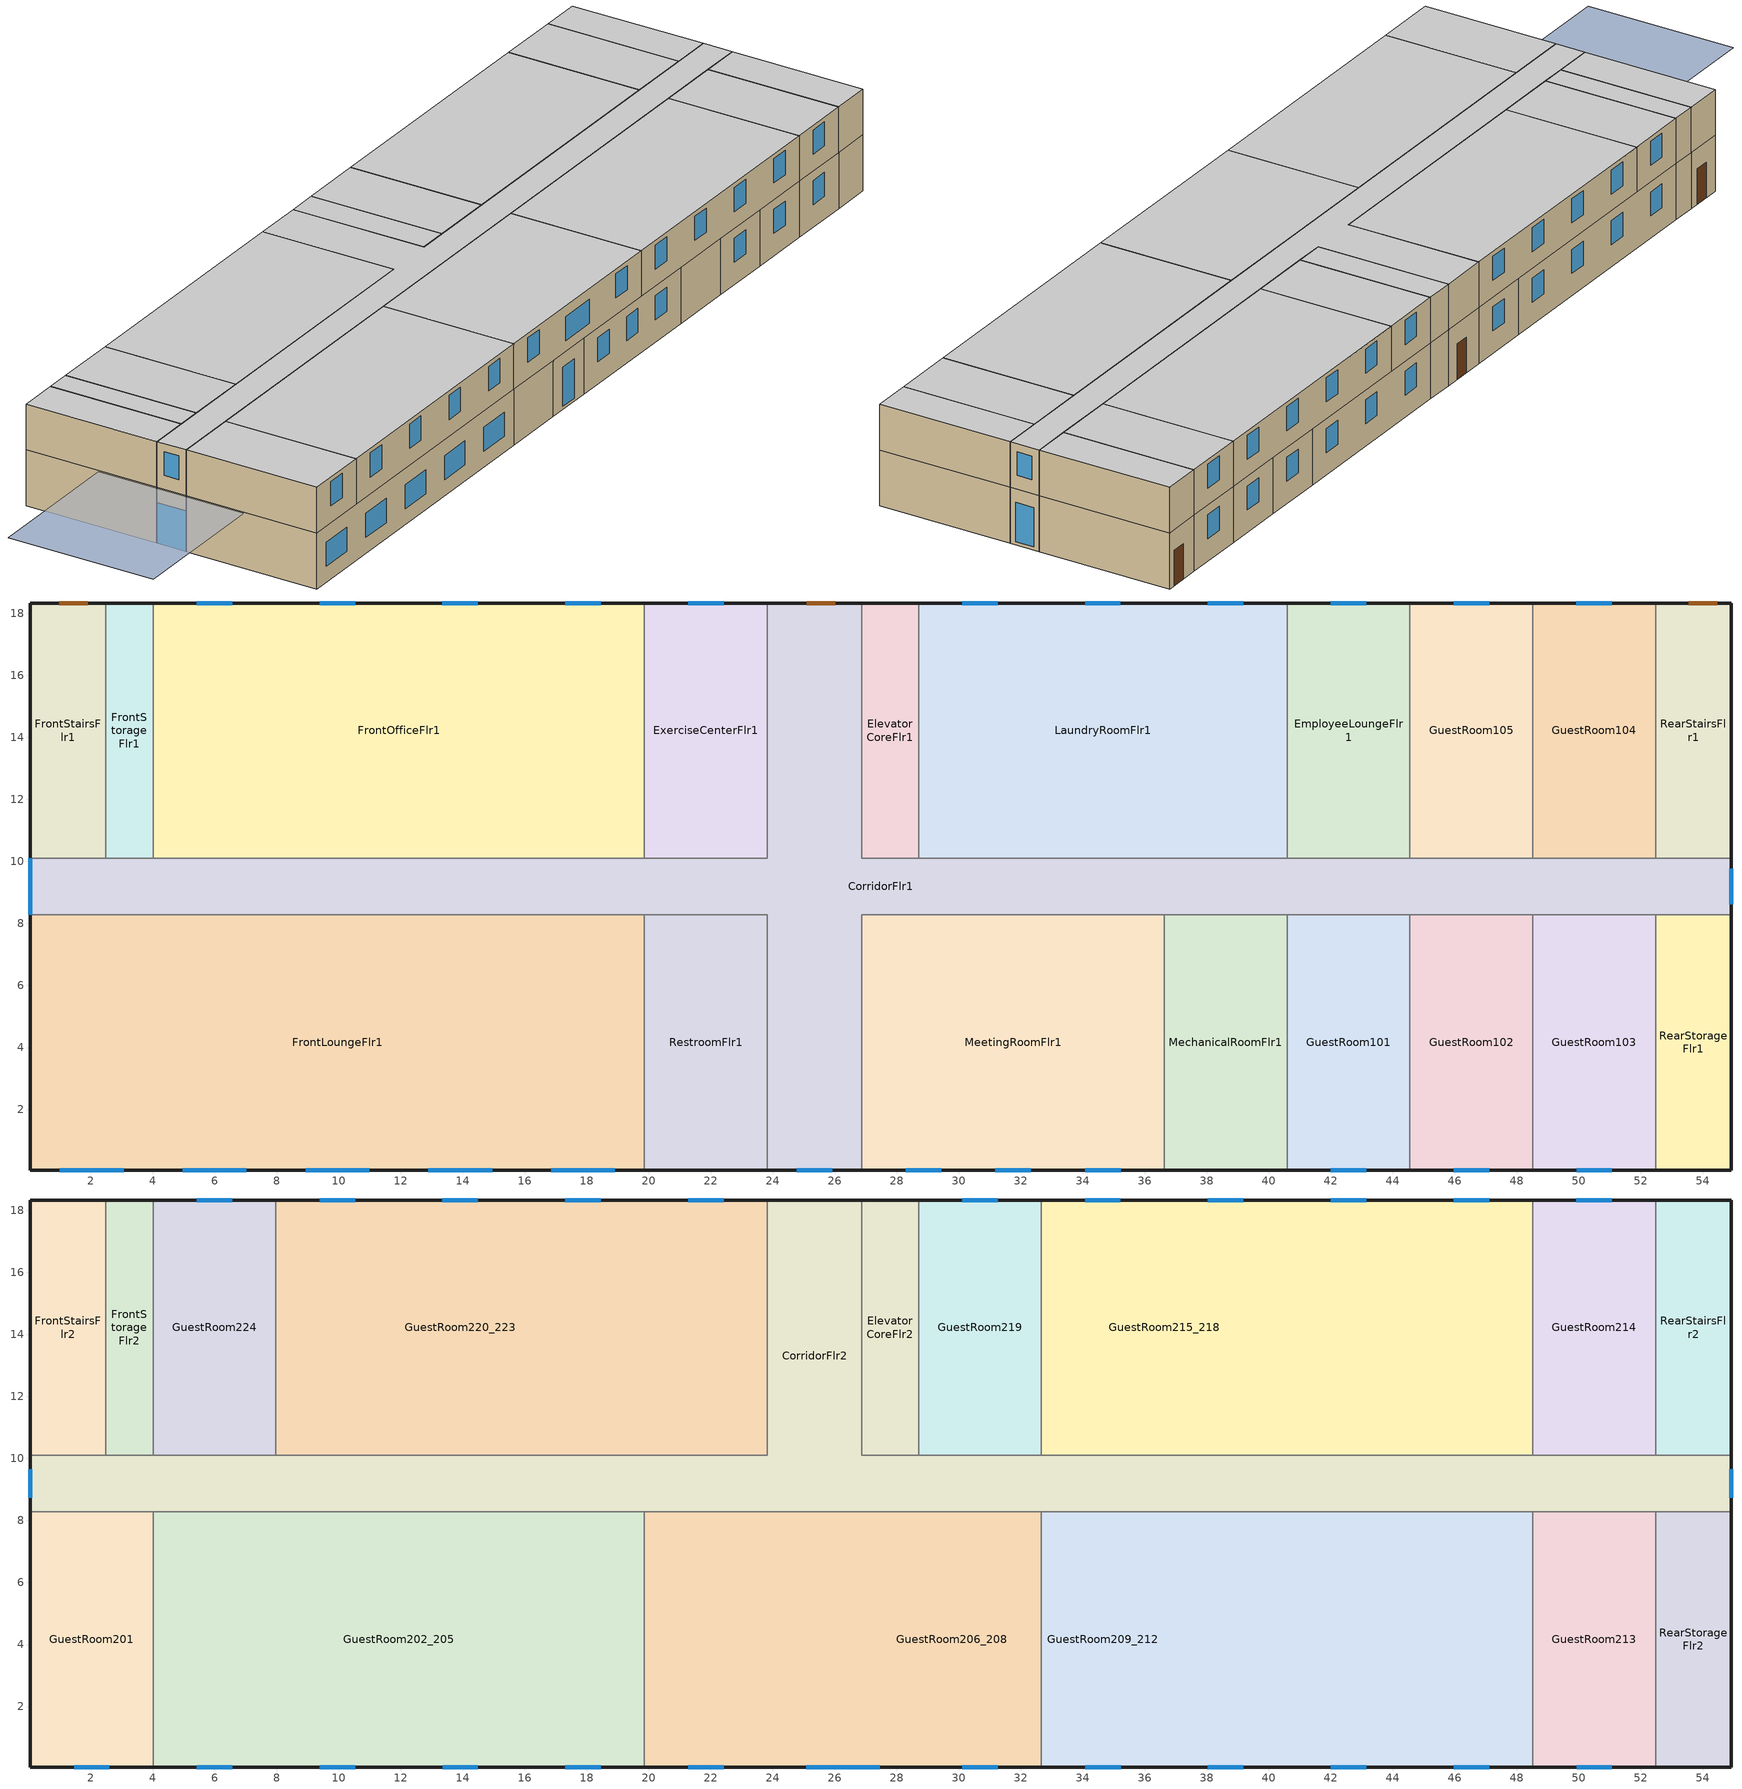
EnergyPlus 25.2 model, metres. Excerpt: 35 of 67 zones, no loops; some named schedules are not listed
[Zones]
RearStairsFlr1
 floor ground (S_RearStairsFlr1_0_0_0_Ffactor): 54.91,10.11 52.47,10.11 52.47,18.34 54.91,18.34 z0
 wall outside (nonres_ext_wall_grd): 54.91,10.11 54.91,18.34 52.47,18.34 z0:3.35
 wall to GuestRoom104 (int_wall): 52.47,18.34 52.47,10.11 z0:3.35
 wall to CorridorFlr1 (int_wall): 52.47,10.11 54.91,10.11 z0:3.35
 door (Swinging Door_con): 54.46,18.34 53.54,18.34 z0:2.13
GuestRoom104
 floor ground (S_GuestRoom104_0_0_0_Ffactor): 52.47,10.11 48.51,10.11 48.51,18.34 52.47,18.34 z0
 wall outside (res_ext_wall_grd): 52.47,18.34 48.51,18.34 z0:3.35
 wall to CorridorFlr1 (int_wall): 48.51,10.11 52.47,10.11 z0:3.35
 wall to GuestRoom105 (int_wall): 48.51,18.34 48.51,10.11 z0:3.35
 window (ResWindow_U_0.248_SHGC_0.21): 51.06,18.34 49.92,18.34 z1.34:2.78
CorridorFlr1
 floor ground (S_CorridorFlr1_0_0_0_Ffactor): 54.91,8.28 26.87,8.28 26.87,0.05 23.82,0.05 23.82,8.28 0.05,8.28 0.05,10.11 23.82,10.11 23.82,18.34 26.87,18.34 26.87,10.11 54.91,10.11 z0
 wall outside (nonres_ext_wall_grd): 54.91,8.28 54.91,10.11 / 26.87,18.34 23.82,18.34 / 0.05,10.11 0.05,8.28 / 23.82,0.05 26.87,0.05 z0:3.35
 wall to GuestRoom105 (int_wall): 48.51,10.11 44.55,10.11 z0:3.35
 wall to EmployeeLoungeFlr1 (int_wall): 44.55,10.11 40.59,10.11 z0:3.35
 wall to LaundryRoomFlr1 (int_wall): 40.59,10.11 28.7,10.11 z0:3.35
 wall to ElevatorCoreFlr1 (int_wall): 28.7,10.11 26.87,10.11 26.87,18.34 z0:3.35
 wall to ExerciseCenterFlr1 (int_wall): 23.82,18.34 23.82,10.11 19.86,10.11 z0:3.35
 wall to FrontOfficeFlr1 (int_wall): 19.86,10.11 4.01,10.11 z0:3.35
 wall to FrontStorageFlr1 (int_wall): 4.01,10.11 2.49,10.11 z0:3.35
 wall to FrontStairsFlr1 (int_wall): 2.49,10.11 0.05,10.11 z0:3.35
 wall to FrontLoungeFlr1 (int_wall): 0.05,8.28 19.86,8.28 z0:3.35
 wall to RestroomFlr1 (int_wall): 19.86,8.28 23.82,8.28 23.82,0.05 z0:3.35
 wall to MeetingRoomFlr1 (int_wall): 26.87,0.05 26.87,8.28 36.62,8.28 z0:3.35
 wall to MechanicalRoomFlr1 (int_wall): 36.62,8.28 40.59,8.28 z0:3.35
 wall to GuestRoom101 (int_wall): 40.59,8.28 44.55,8.28 z0:3.35
 wall to GuestRoom102 (int_wall): 44.55,8.28 48.51,8.28 z0:3.35
 wall to GuestRoom103 (int_wall): 48.51,8.28 52.47,8.28 z0:3.35
 wall to RearStorageFlr1 (int_wall): 52.47,8.28 54.91,8.28 z0:3.35
 window (NonresWindow_U_0.248_SHGC_0.21): 54.91,8.62 54.91,9.76 / 24.78,0.05 25.92,0.05 z0.19:2.55; 0.05,10.11 0.05,8.28 z0:2.44
 door (Swinging Door_con): 26.01,18.34 25.1,18.34 z0:2.13
GuestRoom105
 floor ground (S_GuestRoom105_0_0_0_Ffactor): 48.51,10.11 44.55,10.11 44.55,18.34 48.51,18.34 z0
 wall outside (res_ext_wall_grd): 48.51,18.34 44.55,18.34 z0:3.35
 wall to EmployeeLoungeFlr1 (int_wall): 44.55,18.34 44.55,10.11 z0:3.35
 window (ResWindow_U_0.248_SHGC_0.21): 47.1,18.34 45.96,18.34 z1.34:2.78
EmployeeLoungeFlr1
 floor ground (S_EmployeeLoungeFlr1_0_0_0_Ffactor): 44.55,10.11 40.59,10.11 40.59,18.34 44.55,18.34 z0
 wall outside (nonres_ext_wall_grd): 44.55,18.34 40.59,18.34 z0:3.35
 wall to LaundryRoomFlr1 (int_wall): 40.59,18.34 40.59,10.11 z0:3.35
 window (NonresWindow_U_0.248_SHGC_0.21): 43.14,18.34 42,18.34 z1.34:2.78
LaundryRoomFlr1
 floor ground (S_LaundryRoomFlr1_0_0_0_Ffactor): 40.59,10.11 28.7,10.11 28.7,18.34 40.59,18.34 z0
 wall outside (nonres_ext_wall_grd): 40.59,18.34 28.7,18.34 z0:3.35
 wall to ElevatorCoreFlr1 (int_wall): 28.7,18.34 28.7,10.11 z0:3.35
 window (NonresWindow_U_0.248_SHGC_0.21): 39.18,18.34 38.03,18.34 / 35.21,18.34 34.07,18.34 / 31.25,18.34 30.11,18.34 z1.34:2.78
ElevatorCoreFlr1
 floor ground (S_ElevatorCoreFlr1_0_0_0_Ffactor): 28.7,10.11 26.87,10.11 26.87,18.34 28.7,18.34 z0
 wall outside (nonres_ext_wall_grd): 28.7,18.34 26.87,18.34 z0:3.35
ExerciseCenterFlr1
 floor ground (S_ExerciseCenterFlr1_0_0_0_Ffactor): 23.82,10.11 19.86,10.11 19.86,18.34 23.82,18.34 z0
 wall outside (nonres_ext_wall_grd): 23.82,18.34 19.86,18.34 z0:3.35
 wall to FrontOfficeFlr1 (int_wall): 19.86,18.34 19.86,10.11 z0:3.35
 window (NonresWindow_U_0.248_SHGC_0.21): 22.41,18.34 21.27,18.34 z1.34:2.78
FrontOfficeFlr1
 floor ground (S_FrontOfficeFlr1_0_0_0_Ffactor): 19.86,10.11 4.01,10.11 4.01,18.34 19.86,18.34 z0
 wall outside (nonres_ext_wall_grd): 19.86,18.34 4.01,18.34 z0:3.35
 wall to FrontStorageFlr1 (int_wall): 4.01,18.34 4.01,10.11 z0:3.35
 window (NonresWindow_U_0.248_SHGC_0.21): 18.45,18.34 17.31,18.34 / 14.49,18.34 13.34,18.34 / 10.52,18.34 9.38,18.34 / 6.56,18.34 5.42,18.34 z1.34:2.78
FrontStorageFlr1
 floor ground (S_FrontStorageFlr1_0_0_0_Ffactor): 4.01,10.11 2.49,10.11 2.49,18.34 4.01,18.34 z0
 wall outside (nonres_ext_wall_grd): 4.01,18.34 2.49,18.34 z0:3.35
 wall to FrontStairsFlr1 (int_wall): 2.49,18.34 2.49,10.11 z0:3.35
FrontStairsFlr1
 floor ground (S_FrontStairsFlr1_0_0_0_Ffactor): 2.49,10.11 0.05,10.11 0.05,18.34 2.49,18.34 z0
 wall outside (nonres_ext_wall_grd): 2.49,18.34 0.05,18.34 0.05,10.11 z0:3.35
 door (Swinging Door_con): 1.89,18.34 0.98,18.34 z0:2.13
FrontLoungeFlr1
 floor ground (S_FrontLoungeFlr1_0_0_0_Ffactor): 19.86,0.05 0.05,0.05 0.05,8.28 19.86,8.28 z0
 wall outside (nonres_ext_wall_grd): 0.05,8.28 0.05,0.05 19.86,0.05 z0:3.35
 wall to RestroomFlr1 (int_wall): 19.86,0.05 19.86,8.28 z0:3.35
 window (NonresWindow_U_0.248_SHGC_0.21): 1,0.05 3.06,0.05 / 4.97,0.05 7.02,0.05 / 8.93,0.05 10.98,0.05 / 12.89,0.05 14.94,0.05 / 16.85,0.05 18.91,0.05 z0.95:2.4
RestroomFlr1
 floor ground (S_RestroomFlr1_0_0_0_Ffactor): 23.82,0.05 19.86,0.05 19.86,8.28 23.82,8.28 z0
 wall outside (nonres_ext_wall_grd): 19.86,0.05 23.82,0.05 z0:3.35
MeetingRoomFlr1
 floor ground (S_MeetingRoomFlr1_0_0_0_Ffactor): 36.62,0.05 26.87,0.05 26.87,8.28 36.62,8.28 z0
 wall outside (nonres_ext_wall_grd): 26.87,0.05 36.62,0.05 z0:3.35
 wall to MechanicalRoomFlr1 (int_wall): 36.62,0.05 36.62,8.28 z0:3.35
 window (NonresWindow_U_0.248_SHGC_0.21): 28.28,0.05 29.42,0.05 / 34.07,0.05 35.22,0.05 / 31.18,0.05 32.32,0.05 z1.34:2.78
MechanicalRoomFlr1
 floor ground (S_MechanicalRoomFlr1_0_0_0_Ffactor): 40.59,0.05 36.62,0.05 36.62,8.28 40.59,8.28 z0
 wall outside (nonres_ext_wall_grd): 36.62,0.05 40.59,0.05 z0:3.35
 wall to GuestRoom101 (int_wall): 40.59,0.05 40.59,8.28 z0:3.35
GuestRoom101
 floor ground (S_GuestRoom101_0_0_0_Ffactor): 44.55,0.05 40.59,0.05 40.59,8.28 44.55,8.28 z0
 wall outside (res_ext_wall_grd): 40.59,0.05 44.55,0.05 z0:3.35
 wall to GuestRoom102 (int_wall): 44.55,0.05 44.55,8.28 z0:3.35
 window (ResWindow_U_0.248_SHGC_0.21): 42,0.05 43.14,0.05 z1.34:2.78
GuestRoom102
 floor ground (S_GuestRoom102_0_0_0_Ffactor): 48.51,0.05 44.55,0.05 44.55,8.28 48.51,8.28 z0
 wall outside (res_ext_wall_grd): 44.55,0.05 48.51,0.05 z0:3.35
 wall to GuestRoom103 (int_wall): 48.51,0.05 48.51,8.28 z0:3.35
 window (ResWindow_U_0.248_SHGC_0.21): 45.96,0.05 47.1,0.05 z1.34:2.78
GuestRoom103
 floor ground (S_GuestRoom103_0_0_0_Ffactor): 52.47,0.05 48.51,0.05 48.51,8.28 52.47,8.28 z0
 wall outside (res_ext_wall_grd): 48.51,0.05 52.47,0.05 z0:3.35
 wall to RearStorageFlr1 (int_wall): 52.47,0.05 52.47,8.28 z0:3.35
 window (ResWindow_U_0.248_SHGC_0.21): 49.92,0.05 51.07,0.05 z1.34:2.78
RearStorageFlr1
 floor ground (S_RearStorageFlr1_0_0_0_Ffactor): 54.91,0.05 52.47,0.05 52.47,8.28 54.91,8.28 z0
 wall outside (nonres_ext_wall_grd): 52.47,0.05 54.91,0.05 54.91,8.28 z0:3.35
RearStairsFlr2
 floor to RearStairsFlr1 (int_slab_floor): 54.91,10.11 52.47,10.11 52.47,18.34 54.91,18.34 z3.35
 wall outside (nonres_ext_wall_mid): 54.91,10.11 54.91,18.34 52.47,18.34 z3.35:6.1
 wall to GuestRoom214 (int_wall): 52.47,18.34 52.47,10.11 z3.35:6.1
 wall to CorridorFlr2 (int_wall): 52.47,10.11 54.91,10.11 z3.35:6.1
 ceiling to RearStairsFlr3 (int_slab_ceiling): 52.47,10.11 54.91,10.11 54.91,18.34 52.47,18.34 z6.1
CorridorFlr2
 floor to CorridorFlr1 (int_slab_floor): 54.91,8.28 0.05,8.28 0.05,10.11 23.82,10.11 23.82,18.34 26.87,18.34 26.87,10.11 54.91,10.11 z3.35
 wall outside (nonres_ext_wall_mid): 54.91,8.28 54.91,10.11 / 26.87,18.34 23.82,18.34 / 0.05,10.11 0.05,8.28 z3.35:6.1
 wall to GuestRoom214 (int_wall): 52.47,10.11 48.51,10.11 z3.35:6.1
 wall to GuestRoom215_218 (int_wall): 48.51,10.11 32.66,10.11 z3.35:6.1
 wall to GuestRoom219 (int_wall): 32.66,10.11 28.7,10.11 z3.35:6.1
 wall to ElevatorCoreFlr2 (int_wall): 28.7,10.11 26.87,10.11 26.87,18.34 z3.35:6.1
 wall to GuestRoom220_223 (int_wall): 23.82,18.34 23.82,10.11 7.97,10.11 z3.35:6.1
 wall to GuestRoom224 (int_wall): 7.97,10.11 4.01,10.11 z3.35:6.1
 wall to FrontStorageFlr2 (int_wall): 4.01,10.11 2.49,10.11 z3.35:6.1
 wall to FrontStairsFlr2 (int_wall): 2.49,10.11 0.05,10.11 z3.35:6.1
 wall to GuestRoom201 (int_wall): 0.05,8.28 4.01,8.28 z3.35:6.1
 wall to GuestRoom202_205 (int_wall): 4.01,8.28 19.86,8.28 z3.35:6.1
 wall to GuestRoom206_208 (int_wall): 19.86,8.28 32.66,8.28 z3.35:6.1
 wall to GuestRoom209_212 (int_wall): 32.66,8.28 48.51,8.28 z3.35:6.1
 wall to GuestRoom213 (int_wall): 48.51,8.28 52.47,8.28 z3.35:6.1
 wall to RearStorageFlr2 (int_wall): 52.47,8.28 54.91,8.28 z3.35:6.1
 window (NonresWindow_U_0.248_SHGC_0.21): 54.91,8.73 54.91,9.66 / 0.05,9.66 0.05,8.73 z4.19:5.61
 ceiling to CorridorFlr3 (int_slab_ceiling): 0.05,8.28 54.91,8.28 54.91,10.11 26.87,10.11 26.87,18.34 23.82,18.34 23.82,10.11 0.05,10.11 z6.1
GuestRoom206_208
 floor to CorridorFlr1 (int_slab_floor): 26.87,0.05 23.82,0.05 23.82,8.28 26.87,8.28 z3.35
 floor to RestroomFlr1 (int_slab_floor): 23.82,0.05 19.86,0.05 19.86,8.28 23.82,8.28 z3.35
 floor to MeetingRoomFlr1 (int_slab_floor): 32.66,0.05 26.87,0.05 26.87,8.28 32.66,8.28 z3.35
 wall outside (res_ext_wall_mid): 19.86,0.05 32.66,0.05 z3.35:6.1
 wall to GuestRoom202_205 (int_wall): 19.86,8.28 19.86,0.05 z3.35:6.1
 wall to GuestRoom209_212 (int_wall): 32.66,0.05 32.66,8.28 z3.35:6.1
 window (ResWindow_U_0.248_SHGC_0.21): 21.27,0.05 22.41,0.05 / 30.11,0.05 31.25,0.05 z4.38:5.82; 25.08,0.05 27.44,0.05 z4:5.45
 ceiling to GuestRoom306_308 (int_slab_ceiling): 19.86,0.05 32.66,0.05 32.66,8.28 19.86,8.28 z6.1
RearStorageFlr2
 floor to RearStorageFlr1 (int_slab_floor): 54.91,0.05 52.47,0.05 52.47,8.28 54.91,8.28 z3.35
 wall outside (nonres_ext_wall_mid): 52.47,0.05 54.91,0.05 54.91,8.28 z3.35:6.1
 wall to GuestRoom213 (int_wall): 52.47,8.28 52.47,0.05 z3.35:6.1
 ceiling to RearStorageFlr3 (int_slab_ceiling): 52.47,0.05 54.91,0.05 54.91,8.28 52.47,8.28 z6.1
GuestRoom201
 floor to FrontLoungeFlr1 (int_slab_floor): 4.01,0.05 0.05,0.05 0.05,8.28 4.01,8.28 z3.35
 wall outside (res_ext_wall_mid): 0.05,8.28 0.05,0.05 4.01,0.05 z3.35:6.1
 wall to GuestRoom202_205 (int_wall): 4.01,0.05 4.01,8.28 z3.35:6.1
 window (ResWindow_U_0.248_SHGC_0.21): 1.46,0.05 2.6,0.05 z4.38:5.82
 ceiling to GuestRoom301 (int_slab_ceiling): 0.05,0.05 4.01,0.05 4.01,8.28 0.05,8.28 z6.1
GuestRoom202_205
 floor to FrontLoungeFlr1 (int_slab_floor): 19.86,0.05 4.01,0.05 4.01,8.28 19.86,8.28 z3.35
 wall outside (res_ext_wall_mid): 4.01,0.05 19.86,0.05 z3.35:6.1
 window (ResWindow_U_0.248_SHGC_0.21): 5.42,0.05 6.56,0.05 / 9.39,0.05 10.53,0.05 / 13.35,0.05 14.49,0.05 / 17.31,0.05 18.45,0.05 z4.38:5.82
 ceiling to GuestRoom302_305 (int_slab_ceiling): 4.01,0.05 19.86,0.05 19.86,8.28 4.01,8.28 z6.1
GuestRoom209_212
 floor to MeetingRoomFlr1 (int_slab_floor): 36.62,0.05 32.66,0.05 32.66,8.28 36.62,8.28 z3.35
 floor to MechanicalRoomFlr1 (int_slab_floor): 40.59,0.05 36.62,0.05 36.62,8.28 40.59,8.28 z3.35
 floor to GuestRoom101 (int_slab_floor): 44.55,0.05 40.59,0.05 40.59,8.28 44.55,8.28 z3.35
 floor to GuestRoom102 (int_slab_floor): 48.51,0.05 44.55,0.05 44.55,8.28 48.51,8.28 z3.35
 wall outside (res_ext_wall_mid): 32.66,0.05 48.51,0.05 z3.35:6.1
 wall to GuestRoom213 (int_wall): 48.51,0.05 48.51,8.28 z3.35:6.1
 window (ResWindow_U_0.248_SHGC_0.21): 34.07,0.05 35.22,0.05 / 38.04,0.05 39.18,0.05 / 42,0.05 43.14,0.05 / 45.96,0.05 47.1,0.05 z4.38:5.82
 ceiling to GuestRoom309_312 (int_slab_ceiling): 32.66,0.05 48.51,0.05 48.51,8.28 32.66,8.28 z6.1
GuestRoom213
 floor to GuestRoom103 (int_slab_floor): 52.47,0.05 48.51,0.05 48.51,8.28 52.47,8.28 z3.35
 wall outside (res_ext_wall_mid): 48.51,0.05 52.47,0.05 z3.35:6.1
 window (ResWindow_U_0.248_SHGC_0.21): 49.92,0.05 51.07,0.05 z4.38:5.82
 ceiling to GuestRoom313 (int_slab_ceiling): 48.51,0.05 52.47,0.05 52.47,8.28 48.51,8.28 z6.1
GuestRoom214
 floor to GuestRoom104 (int_slab_floor): 52.47,10.11 48.51,10.11 48.51,18.34 52.47,18.34 z3.35
 wall outside (res_ext_wall_mid): 52.47,18.34 48.51,18.34 z3.35:6.1
 wall to GuestRoom215_218 (int_wall): 48.51,18.34 48.51,10.11 z3.35:6.1
 window (ResWindow_U_0.248_SHGC_0.21): 51.06,18.34 49.92,18.34 z4.38:5.82
 ceiling to GuestRoom314 (int_slab_ceiling): 48.51,10.11 52.47,10.11 52.47,18.34 48.51,18.34 z6.1
GuestRoom215_218
 floor to GuestRoom105 (int_slab_floor): 48.51,10.11 44.55,10.11 44.55,18.34 48.51,18.34 z3.35
 floor to EmployeeLoungeFlr1 (int_slab_floor): 44.55,10.11 40.59,10.11 40.59,18.34 44.55,18.34 z3.35
 floor to LaundryRoomFlr1 (int_slab_floor): 40.59,10.11 32.66,10.11 32.66,18.34 40.59,18.34 z3.35
 wall outside (res_ext_wall_mid): 48.51,18.34 32.66,18.34 z3.35:6.1
 wall to GuestRoom219 (int_wall): 32.66,18.34 32.66,10.11 z3.35:6.1
 window (ResWindow_U_0.248_SHGC_0.21): 47.1,18.34 45.96,18.34 / 43.14,18.34 42,18.34 / 39.18,18.34 38.03,18.34 / 35.21,18.34 34.07,18.34 z4.38:5.82
 ceiling to GuestRoom315_318 (int_slab_ceiling): 32.66,10.11 48.51,10.11 48.51,18.34 32.66,18.34 z6.1
GuestRoom219
 floor to LaundryRoomFlr1 (int_slab_floor): 32.66,10.11 28.7,10.11 28.7,18.34 32.66,18.34 z3.35
 wall outside (res_ext_wall_mid): 32.66,18.34 28.7,18.34 z3.35:6.1
 wall to ElevatorCoreFlr2 (int_wall): 28.7,18.34 28.7,10.11 z3.35:6.1
 window (ResWindow_U_0.248_SHGC_0.21): 31.25,18.34 30.11,18.34 z4.38:5.82
 ceiling to GuestRoom319 (int_slab_ceiling): 28.7,10.11 32.66,10.11 32.66,18.34 28.7,18.34 z6.1
ElevatorCoreFlr2
 floor to ElevatorCoreFlr1 (int_slab_floor): 28.7,10.11 26.87,10.11 26.87,18.34 28.7,18.34 z3.35
 wall outside (nonres_ext_wall_mid): 28.7,18.34 26.87,18.34 z3.35:6.1
 ceiling to ElevatorCoreFlr3 (int_slab_ceiling): 26.87,10.11 28.7,10.11 28.7,18.34 26.87,18.34 z6.1
GuestRoom220_223
 floor to ExerciseCenterFlr1 (int_slab_floor): 23.82,10.11 19.86,10.11 19.86,18.34 23.82,18.34 z3.35
 floor to FrontOfficeFlr1 (int_slab_floor): 19.86,10.11 7.97,10.11 7.97,18.34 19.86,18.34 z3.35
 wall outside (res_ext_wall_mid): 23.82,18.34 7.97,18.34 z3.35:6.1
 wall to GuestRoom224 (int_wall): 7.97,18.34 7.97,10.11 z3.35:6.1
 window (ResWindow_U_0.248_SHGC_0.21): 22.41,18.34 21.27,18.34 / 18.45,18.34 17.31,18.34 / 14.49,18.34 13.34,18.34 / 10.52,18.34 9.38,18.34 z4.38:5.82
 ceiling to GuestRoom320_323 (int_slab_ceiling): 7.97,10.11 23.82,10.11 23.82,18.34 7.97,18.34 z6.1
GuestRoom224
 floor to FrontOfficeFlr1 (int_slab_floor): 7.97,10.11 4.01,10.11 4.01,18.34 7.97,18.34 z3.35
 wall outside (res_ext_wall_mid): 7.97,18.34 4.01,18.34 z3.35:6.1
 wall to FrontStorageFlr2 (int_wall): 4.01,18.34 4.01,10.11 z3.35:6.1
 window (ResWindow_U_0.248_SHGC_0.21): 6.56,18.34 5.42,18.34 z4.38:5.82
 ceiling to GuestRoom324 (int_slab_ceiling): 4.01,10.11 7.97,10.11 7.97,18.34 4.01,18.34 z6.1
FrontStairsFlr2
 floor to FrontStairsFlr1 (int_slab_floor): 2.49,10.11 0.05,10.11 0.05,18.34 2.49,18.34 z3.35
 wall outside (nonres_ext_wall_mid): 2.49,18.34 0.05,18.34 0.05,10.11 z3.35:6.1
 wall to FrontStorageFlr2 (int_wall): 2.49,10.11 2.49,18.34 z3.35:6.1
 ceiling to FrontStairsFlr3 (int_slab_ceiling): 0.05,10.11 2.49,10.11 2.49,18.34 0.05,18.34 z6.1
FrontStorageFlr2
 floor to FrontStorageFlr1 (int_slab_floor): 4.01,10.11 2.49,10.11 2.49,18.34 4.01,18.34 z3.35
 wall outside (nonres_ext_wall_mid): 4.01,18.34 2.49,18.34 z3.35:6.1
 ceiling to FrontStorageFlr3 (int_slab_ceiling): 2.49,10.11 4.01,10.11 4.01,18.34 2.49,18.34 z6.1
shading: 0,4.57 0,13.72 -9.14,13.72 -9.14,4.57 z3.35
[Building]
HotelSmall: North Axis {deg}=180; Terrain=Suburbs; Loads Convergence Tolerance Value {W}=0.04; Temperature Convergence Tolerance Value {deltaC}=0.4; Solar Distribution=FullExterior; Maximum Number of Warmup Days=50; Minimum Number of Warmup Days=6
[Site:Location]
Site:Location=Albuquerque.Intl.Sunport_NM_USA WMO=723650; Latitude {N+ S-}=35.04; Longitude {W- E+}=-106.62; Time Zone Relative to GMT {GMT+/-}=-7; Elevation {m}=1620
[SizingPeriod:DesignDay] Day of Month=21; Dry-Bulb Temperature Range Modifier Type=DefaultMultipliers; Humidity Condition Type=Wetbulb; Barometric Pressure {Pa}=83318; Rain {Yes/No}=No; Snow on ground {Yes/No}=No; Daylight Savings Time Indicator=No
Name | Month | Day Type | Maximum Dry-Bulb Temperature {C} | Daily Dry-Bulb Temperature Range {C} | Wetbulb at Maximum Dry-Bulb {C} | Wind Speed {m/s} design conditions vs. traditional 6.71 m/s (15 mph) | Wind Direction {Degrees; N=0, S=180} | Solar Model Indicator | Clearness {0.0 to 1.1} | Wind Speed {m/s} design conditions vs. traditional 3.35 m/s (7mph) | ASHRAE Clear Sky Optical Depth for Beam Irradiance (taub) | ASHRAE Clear Sky Optical Depth for Diffuse Irradiance (taud)
Albuquerque.Intl.Sunport_NM_USA Ann Htg 99.6% Condns DB | 12 | WinterDesignDay | -7.9 | 0 | -7.9 | 3.2 | 0 | ASHRAEClearSky | 0
Albuquerque.Intl.Sunport_NM_USA Ann Clg .4% Condns DB=>MWB | 7 | SummerDesignDay | 35.1 | 13.5 | 15.7 |  | 220 | ASHRAETau |  | 4.4 | 0.463 | 1.887
[Site:WaterMainsTemperature]
Calculation Method=Correlation; Annual average outdoor air temperature {C}=13.6333; Maximum difference in monthly average outdoor air temperatures {C}=23.5
[Site:GroundTemperature:FCfactorMethod]
January Ground Temperature {C}=13.7; February Ground Temperature {C}=7; March Ground Temperature {C}=2.1; April Ground Temperature {C}=2.6; May Ground Temperature {C}=4.3; June Ground Temperature {C}=8.8; July Ground Temperature {C}=13.9; August Ground Temperature {C}=17.8; September Ground Temperature {C}=23.2; October Ground Temperature {C}=25.6; November Ground Temperature {C}=24.1; December Ground Temperature {C}=20.5
[Material:NoMass]
Opaque Door panel_con: MediumRough, 0.475973, 0.9, 0.7, 0.7
CP02 CARPET PAD: VeryRough, 0.21648, 0.9, 0.7, 0.8
Nonres_Exterior_Wall_Insulation_grd; Res_Exterior_Wall_Insulation_grd: MediumSmooth, 1.93875, 0.9, 0.7, 0.7
Nonres_Exterior_Wall_Insulation_mid; Res_Exterior_Wall_Insulation_mid: MediumSmooth, 1.8234, 0.9, 0.7, 0.7
[Construction]
Swinging Door_con: Opaque Door panel_con
int_wall: G01 13mm gypsum board, G01 13mm gypsum board
int_slab_floor: 100mm Normalweight concrete floor, CP02 CARPET PAD
int_slab_ceiling: CP02 CARPET PAD, 100mm Normalweight concrete floor
nonres_ext_wall_grd: F07 25mm stucco, G01 16mm gypsum board, Nonres_Exterior_Wall_Insulation_grd, G01 16mm gypsum board
nonres_ext_wall_mid: F07 25mm stucco, G01 16mm gypsum board, Nonres_Exterior_Wall_Insulation_mid, G01 16mm gypsum board
res_ext_wall_grd: F07 25mm stucco, G01 16mm gypsum board, Res_Exterior_Wall_Insulation_grd, G01 16mm gypsum board
res_ext_wall_mid: F07 25mm stucco, G01 16mm gypsum board, Res_Exterior_Wall_Insulation_mid, G01 16mm gypsum board
NonresWindow_U_0.248_SHGC_0.21: Glazing Layer
ResWindow_U_0.248_SHGC_0.21: Residential Window Glazing Layer
[Material]
Name | Roughness | Thickness {m} | Conductivity {W/m-K} | Density {kg/m3} | Specific Heat {J/kg-K} | Thermal Absorptance | Solar Absorptance | Visible Absorptance | Absorptance:Thermal | Absorptance:Solar | Absorptance:Visible
F07 25mm stucco | Smooth | 0.0254 | 0.72 | 1856 | 840 | 0.9 | 0.7 | 0.7
G01 13mm gypsum board | Smooth | 0.0127 | 0.16 | 800 | 1090 |  |  |  | 0.9 | 0.7 | 0.5
G01 16mm gypsum board | MediumSmooth | 0.0159 | 0.16 | 800 | 1090
100mm Normalweight concrete floor | MediumRough | 0.1016 | 2.31 | 2322 | 832
[WindowMaterial:SimpleGlazingSystem] U-Factor {W/m2-K}=1.40821; Solar Heat Gain Coefficient=0.21; Visible Transmittance=0.29
Glazing Layer; Residential Window Glazing Layer
[Construction:FfactorGroundFloor] F-Factor {W/m-K}=0.90012
Name | Area {m2} | PerimeterExposed {m}
S_RearStairsFlr1_0_0_0_Ffactor | 20.0719 | 10.6686
S_CorridorFlr1_0_0_0_Ffactor | 150.506 | 9.7536
S_RearStorageFlr1_0_0_0_Ffactor | 20.0733 | 10.6692
S_FrontLoungeFlr1_0_0_0_Ffactor | 163.056 | 28.0422
S_RestroomFlr1_0_0_0_Ffactor; S_MechanicalRoomFlr1_0_0_0_Ffactor; S_GuestRoom101_0_0_0_Ffactor; S_GuestRoom102_0_0_0_Ffactor; S_GuestRoom103_0_0_0_Ffactor | 32.6113 | 3.9624
S_MeetingRoomFlr1_0_0_0_Ffactor | 80.2739 | 9.7536
S_GuestRoom104_0_0_0_Ffactor; S_GuestRoom105_0_0_0_Ffactor; S_EmployeeLoungeFlr1_0_0_0_Ffactor; S_ExerciseCenterFlr1_0_0_0_Ffactor | 32.609 | 3.9624
S_LaundryRoomFlr1_0_0_0_Ffactor | 97.8269 | 11.8872
S_ElevatorCoreFlr1_0_0_0_Ffactor | 15.0503 | 1.8288
S_FrontOfficeFlr1_0_0_0_Ffactor | 130.436 | 15.8496
S_FrontStairsFlr1_0_0_0_Ffactor | 20.0671 | 10.668
S_FrontStorageFlr1_0_0_0_Ffactor | 12.5419 | 1.524
[Zone] Type=1; Multiplier=1
RearStairsFlr1; CorridorFlr1; RearStorageFlr1; FrontLoungeFlr1; RestroomFlr1; MeetingRoomFlr1; MechanicalRoomFlr1; GuestRoom101; GuestRoom102; GuestRoom103; GuestRoom104; GuestRoom105; EmployeeLoungeFlr1; LaundryRoomFlr1; ElevatorCoreFlr1; ExerciseCenterFlr1; FrontOfficeFlr1; FrontStairsFlr1; FrontStorageFlr1; RearStairsFlr2; CorridorFlr2; RearStorageFlr2; GuestRoom201; GuestRoom202_205; GuestRoom206_208; GuestRoom209_212; GuestRoom213; GuestRoom214; GuestRoom215_218; ElevatorCoreFlr2; GuestRoom219; GuestRoom220_223; GuestRoom224; FrontStorageFlr2; FrontStairsFlr2
[People] Number of People Calculation Method=People; Fraction Radiant=0.3; Sensible Heat Fraction=autocalculate; Activity Level Schedule=Activity_Sch; Mean Radiant Temperature Calculation Type=EnclosureAveraged
Name | Zone or ZoneList or Space or SpaceList | Number of People Schedule | Number of People
CorridorFlr1_People | CorridorFlr1 | AlwaysOff | 8.1
CorridorFlr2_People | CorridorFlr2 | AlwaysOff | 6.75
ElevatorCoreFlr1_People | ElevatorCoreFlr1 | AlwaysOff | 0.243
ElevatorCoreFlr2_People | ElevatorCoreFlr2 | AlwaysOff | 0.243
EmployeeLoungeFlr1_People | EmployeeLoungeFlr1 | EmployeeLounge_Occ_Sch | 18
ExerciseCenterFlr1_People | ExerciseCenterFlr1 | ExerciseCenter_Occ_Sch | 7
FrontLoungeFlr1_People | FrontLoungeFlr1 | Lobby_Occ_Sch | 53
FrontOfficeFlr1_People | FrontOfficeFlr1 | Office_Occ_w_SB_Sch | 10
FrontStairsFlr1_People | FrontStairsFlr1 | AlwaysOff | 1.08
FrontStairsFlr2_People | FrontStairsFlr2 | AlwaysOff | 1.08
FrontStorageFlr1_People | FrontStorageFlr1 | AlwaysOff | 0.27
FrontStorageFlr2_People | FrontStorageFlr2 | AlwaysOff | 0.27
GuestRoom101_People | GuestRoom101 | AlwaysOff | 1.5
GuestRoom102_People | GuestRoom102 | AlwaysOff | 1.5
GuestRoom103_People | GuestRoom103 | GuestRoom_Occ_Sch | 1.5
GuestRoom104_People | GuestRoom104 | GuestRoom_Occ_Sch | 1.5
GuestRoom105_People | GuestRoom105 | GuestRoom_Occ_Sch | 1.5
GuestRoom201_People | GuestRoom201 | AlwaysOff | 1.5
GuestRoom202_205_People | GuestRoom202_205 | GuestRoom_Occ_Sch | 6
GuestRoom206_208_People | GuestRoom206_208 | GuestRoom_Occ_Sch | 4.5
GuestRoom209_212_People | GuestRoom209_212 | GuestRoom_Occ_Sch | 6
GuestRoom213_People | GuestRoom213 | GuestRoom_Occ_Sch | 1.5
GuestRoom214_People | GuestRoom214 | GuestRoom_Occ_Sch | 1.5
GuestRoom215_218_People | GuestRoom215_218 | AlwaysOff | 6
GuestRoom219_People | GuestRoom219 | GuestRoom_Occ_Sch | 1.5
GuestRoom220_223_People | GuestRoom220_223 | GuestRoom_Occ_Sch | 6
GuestRoom224_People | GuestRoom224 | GuestRoom_Occ_Sch | 1.5
LaundryRoomFlr1_People | LaundryRoomFlr1 | LaundryRoom_Occ_Sch | 10.53
MechanicalRoomFlr1_People | MechanicalRoomFlr1 | AlwaysOff | 0.527
MeetingRoomFlr1_People | MeetingRoomFlr1 | MeetingRoom_Occ_w_SB_Sch | 43
RearStairsFlr1_People | RearStairsFlr1 | AlwaysOff | 1.08
RearStairsFlr2_People | RearStairsFlr2 | AlwaysOff | 1.08
RearStorageFlr1_People | RearStorageFlr1 | AlwaysOff | 0.432
RearStorageFlr2_People | RearStorageFlr2 | AlwaysOff | 0.432
RestroomFlr1_People | RestroomFlr1 | Lobby_Occ_Sch | 1.755
[Lights] Design Level Calculation Method=Watts/Area; Return Air Fraction=0; Fraction Radiant=0.7; Fraction Visible=0.2; Fraction Replaceable=1
Name | Zone or ZoneList or Space or SpaceList | Schedule | Lighting Level {W} | Watts per Zone Floor Area {W/m2}
CorridorFlr1_Lights | CorridorFlr1 | ltg_sch_corridor | 0 | 5.115006
CorridorFlr2_Lights | CorridorFlr2 | ltg_sch_corridor | 0 | 5.115006
ElevatorCoreFlr1_Lights | ElevatorCoreFlr1 | ltg_sch_elevator | 0 | 0
ElevatorCoreFlr2_Lights | ElevatorCoreFlr2 | ltg_sch_elevator | 0 | 0
EmployeeLoungeFlr1_Lights | EmployeeLoungeFlr1 | ltg_sch_lounge | 0 | 5.328135
ExerciseCenterFlr1_Lights | ExerciseCenterFlr1 | ltg_sch_exercise | 0 | 9.532512
FrontLoungeFlr1_Lights | FrontLoungeFlr1 | ltg_sch_lobby | 0 | 7.750008
FrontOfficeFlr1_Lights | FrontOfficeFlr1 | ltg_sch_office | 0 | 6.660162
FrontStairsFlr1_Lights | FrontStairsFlr1 | ltg_sch_stair | 0 | 4.553127
FrontStairsFlr2_Lights | FrontStairsFlr2 | ltg_sch_stair | 0 | 4.553127
FrontStorageFlr1_Lights | FrontStorageFlr1 | ltg_sch_storage | 0 | 3.458439
FrontStorageFlr2_Lights | FrontStorageFlr2 | ltg_sch_storage | 0 | 3.458439
GuestRoom101_Lights | GuestRoom101 | alwaysoff | 0 | 4.4132
GuestRoom102_Lights | GuestRoom102 | alwaysoff | 0 | 4.4132
GuestRoom103_Lights | GuestRoom103 | ltg_sch_guestroom | 0 | 4.4132
GuestRoom104_Lights | GuestRoom104 | ltg_sch_guestroom | 0 | 4.4132
GuestRoom105_Lights | GuestRoom105 | ltg_sch_guestroom | 0 | 4.4132
GuestRoom201_Lights | GuestRoom201 | alwaysoff | 0 | 4.4132
GuestRoom202_205_Lights | GuestRoom202_205 | ltg_sch_guestroom | 0 | 4.4132
GuestRoom206_208_Lights | GuestRoom206_208 | ltg_sch_guestroom | 0 | 4.4132
GuestRoom209_212_Lights | GuestRoom209_212 | ltg_sch_guestroom | 0 | 4.4132
GuestRoom213_Lights | GuestRoom213 | ltg_sch_guestroom | 0 | 4.4132
GuestRoom214_Lights | GuestRoom214 | ltg_sch_guestroom | 0 | 4.4132
GuestRoom215_218_Lights | GuestRoom215_218 | alwaysoff | 0 | 4.4132
GuestRoom219_Lights | GuestRoom219 | ltg_sch_guestroom | 0 | 4.4132
GuestRoom220_223_Lights | GuestRoom220_223 | ltg_sch_guestroom | 0 | 4.4132
GuestRoom224_Lights | GuestRoom224 | ltg_sch_guestroom | 0 | 4.4132
LaundryRoomFlr1_Lights | LaundryRoomFlr1 | ltg_sch_laundry | 0 | 4.940631
MechanicalRoomFlr1_Lights | MechanicalRoomFlr1 | ltg_sch_mechanical |  | 6.878133
MeetingRoomFlr1_Lights | MeetingRoomFlr1 | ltg_sch_meeting | 0 | 8.525007
RearStairsFlr1_Lights | RearStairsFlr1 | ltg_sch_stair | 0 | 4.553127
RearStairsFlr2_Lights | RearStairsFlr2 | ltg_sch_stair | 0 | 4.553127
RearStorageFlr1_Lights | RearStorageFlr1 | ltg_sch_storage | 0 | 3.458439
RearStorageFlr2_Lights | RearStorageFlr2 | ltg_sch_storage | 0 | 3.458439
RestroomFlr1_Lights | RestroomFlr1 | ltg_sch_restroom |  | 7.168761
[ElectricEquipment] Fraction Latent=0; Fraction Lost=0
Name | Zone or ZoneList or Space or SpaceList | Schedule | Design Level Calculation Method | Design Level {W} | Fraction Radiant | Watts per Zone Floor Area {W/m2}
CorridorFlr1_PlugLoad | CorridorFlr1 | AlwaysOff | EquipmentLevel | 0 | 0.5
CorridorFlr2_PlugLoad | CorridorFlr2 | AlwaysOff | EquipmentLevel | 0 | 0.5
ElevatorCoreFlr1_Elevators_Equip | ElevatorCoreFlr1 | BLDG_ELEVATORS | EquipmentLevel | 8721.8 | 0.5
Elevators_Lights_Fan | ElevatorCoreFlr1 | ELEV_LIGHT_FAN_SCH_ADD_DF | EquipmentLevel | 105.31 | 0.5
ElevatorCoreFlr2_PlugLoad | ElevatorCoreFlr2 | AlwaysOff | EquipmentLevel | 0 | 0.5
EmployeeLoungeFlr1_PlugLoad | EmployeeLoungeFlr1 | EmployeeLounge_Eqp_Sch | Watts/Area | 0 | 0.5 | 21.51
ExerciseCenterFlr1_PlugLoad | ExerciseCenterFlr1 | ExerciseCenter_Eqp_Sch | Watts/Area | 0 | 0.5 | 18.59
FrontLoungeFlr1_PlugLoad | FrontLoungeFlr1 | Lobby_Eqp_Sch | Watts/Area | 0 | 0.5 | 26.06
FrontOfficeFlr1_PlugLoad | FrontOfficeFlr1 | OFF_EQUIP_SCH | Watts/Area | 0 | 0.5 | 13.78
FrontStairsFlr1_PlugLoad | FrontStairsFlr1 | AlwaysOff | EquipmentLevel | 0 | 0.5
FrontStairsFlr2_PlugLoad | FrontStairsFlr2 | AlwaysOff | EquipmentLevel | 0 | 0.5
FrontStorageFlr1_PlugLoad | FrontStorageFlr1 | AlwaysOff | EquipmentLevel | 0 | 0.5
FrontStorageFlr2_PlugLoad | FrontStorageFlr2 | AlwaysOff | EquipmentLevel | 0 | 0.5
GuestRoom101_PlugLoad | GuestRoom101 | AlwaysOff | Watts/Area |  | 0.5 | 11.8935
GuestRoom102_PlugLoad | GuestRoom102 | AlwaysOff | Watts/Area |  | 0.5 | 11.8935
GuestRoom103_PlugLoad | GuestRoom103 | Guestroom_Eqp_Sch_Adva | Watts/Area |  | 0.5 | 11.8935
GuestRoom104_PlugLoad | GuestRoom104 | Guestroom_Eqp_Sch_Adva | Watts/Area |  | 0.5 | 11.8935
GuestRoom105_PlugLoad | GuestRoom105 | Guestroom_Eqp_Sch_Adva | Watts/Area |  | 0.5 | 11.8935
GuestRoom201_PlugLoad | GuestRoom201 | AlwaysOff | Watts/Area |  | 0.5 | 11.8935
GuestRoom202_205_PlugLoad | GuestRoom202_205 | Guestroom_Eqp_Sch_Adva | Watts/Area |  | 0.5 | 11.8935
GuestRoom206_208_PlugLoad | GuestRoom206_208 | Guestroom_Eqp_Sch_Adva | Watts/Area |  | 0.5 | 11.8935
GuestRoom209_212_PlugLoad | GuestRoom209_212 | Guestroom_Eqp_Sch_Adva | Watts/Area |  | 0.5 | 11.8935
GuestRoom213_PlugLoad | GuestRoom213 | Guestroom_Eqp_Sch_Adva | Watts/Area |  | 0.5 | 11.8935
GuestRoom214_PlugLoad | GuestRoom214 | Guestroom_Eqp_Sch_Adva | Watts/Area |  | 0.5 | 11.8935
GuestRoom215_218_PlugLoad | GuestRoom215_218 | AlwaysOff | Watts/Area |  | 0.5 | 11.8935
GuestRoom219_PlugLoad | GuestRoom219 | Guestroom_Eqp_Sch_Adva | Watts/Area |  | 0.5 | 11.8935
GuestRoom220_223_PlugLoad | GuestRoom220_223 | Guestroom_Eqp_Sch_Adva | Watts/Area |  | 0.5 | 11.8935
GuestRoom224_PlugLoad | GuestRoom224 | Guestroom_Eqp_Sch_Adva | Watts/Area |  | 0.5 | 11.8935
MechanicalRoomFlr1_PlugLoad | MechanicalRoomFlr1 | AlwaysOff | EquipmentLevel | 0 | 0.5
MeetingRoomFlr1_PlugLoad | MeetingRoomFlr1 | MeetingRoom_Eqp_Sch | Watts/Area | 0 | 0.5 | 6.18
RearStairsFlr1_PlugLoad | RearStairsFlr1 | AlwaysOff | EquipmentLevel | 0 | 0.5
RearStairsFlr2_PlugLoad | RearStairsFlr2 | AlwaysOff | EquipmentLevel | 0 | 0.5
RearStorageFlr1_PlugLoad | RearStorageFlr1 | AlwaysOff | EquipmentLevel | 0 | 0.5
RearStorageFlr2_PlugLoad | RearStorageFlr2 | AlwaysOff | EquipmentLevel | 0 | 0.5
RestroomFlr1_PlugLoad | RestroomFlr1 | AlwaysOff | EquipmentLevel | 0 | 0.5
Laundry Equipment 1 | LaundryRoomFlr1 | LaundryRoom_Eqp_Elec_Sch | EquipmentLevel | 2709.075 | 0.2
[GasEquipment]
Dryer Equipment 1: Zone or ZoneList or Space or SpaceList=LaundryRoomFlr1; Schedule=LaundryRoom_Eqp_Gas_Sch; Design Level Calculation Method=EquipmentLevel; Design Level {W}=40096; Fraction Latent=0; Fraction Radiant=0.2; Fraction Lost=0
[ZoneInfiltration:DesignFlowRate] Temperature Term Coefficient=0; Velocity Squared Term Coefficient=0
Name | Zone or ZoneList | Schedule | Design Flow Rate Calculation Method | Design Flow Rate {m3/s} | Flow per Exterior Surface Area {m3/s-m2} | Constant Term Coefficient | Velocity Term Coefficient
CorridorFlr1_Infiltration | CorridorFlr1 | AlwaysOn | Flow/ExteriorWallArea | 0 | 0.000569572 | 0 | 0.224
CorridorFlr1_Door_Infiltration | CorridorFlr1 | INFIL_Door_Opening_SCH | Flow/Zone | 0.591822 |  | 1 | 0
CorridorFlr2_Infiltration | CorridorFlr2 | AlwaysOn | Flow/ExteriorWallArea | 0 | 0.000569572 | 0 | 0.224
ElevatorCoreFlr1_Infiltration | ElevatorCoreFlr1 | AlwaysOn | Flow/ExteriorWallArea | 0 | 0.000569572 | 0 | 0.224
ElevatorCoreFlr2_Infiltration | ElevatorCoreFlr2 | AlwaysOn | Flow/ExteriorWallArea | 0 | 0.000569572 | 0 | 0.224
EmployeeLoungeFlr1_Infiltration | EmployeeLoungeFlr1 | CommonArea_Infil_Sch | Flow/ExteriorWallArea | 0 | 0.000569572 | 0 | 0.224
ExerciseCenterFlr1_Infiltration | ExerciseCenterFlr1 | CommonArea_Infil_Sch | Flow/ExteriorWallArea | 0 | 0.000569572 | 0 | 0.224
FrontLoungeFlr1_Infiltration | FrontLoungeFlr1 | CommonArea_Infil_Sch | Flow/ExteriorWallArea | 0 | 0.000569572 | 0 | 0.224
FrontOfficeFlr1_Infiltration | FrontOfficeFlr1 | CommonArea_Infil_Sch | Flow/ExteriorWallArea | 0 | 0.000569572 | 0 | 0.224
FrontStairsFlr1_Infiltration | FrontStairsFlr1 | AlwaysOn | Flow/ExteriorWallArea | 0 | 0.000569572 | 0 | 0.224
FrontStairsFlr2_Infiltration | FrontStairsFlr2 | AlwaysOn | Flow/ExteriorWallArea | 0 | 0.000569572 | 0 | 0.224
FrontStorageFlr1_Infiltration | FrontStorageFlr1 | AlwaysOn | Flow/ExteriorWallArea | 0 | 0.000569572 | 0 | 0.224
FrontStorageFlr2_Infiltration | FrontStorageFlr2 | AlwaysOn | Flow/ExteriorWallArea | 0 | 0.000569572 | 0 | 0.224
GuestRoom101_Infiltration | GuestRoom101 | GuestRoom_Infil_Sch | Flow/ExteriorWallArea | 0 | 0.000569572 | 0 | 0.224
GuestRoom102_Infiltration | GuestRoom102 | GuestRoom_Infil_Sch | Flow/ExteriorWallArea | 0 | 0.000569572 | 0 | 0.224
GuestRoom103_Infiltration | GuestRoom103 | GuestRoom_Infil_Sch | Flow/ExteriorWallArea | 0 | 0.000569572 | 0 | 0.224
GuestRoom104_Infiltration | GuestRoom104 | GuestRoom_Infil_Sch | Flow/ExteriorWallArea | 0 | 0.000569572 | 0 | 0.224
GuestRoom105_Infiltration | GuestRoom105 | GuestRoom_Infil_Sch | Flow/ExteriorWallArea | 0 | 0.000569572 | 0 | 0.224
GuestRoom201_Infiltration | GuestRoom201 | GuestRoom_Infil_Sch | Flow/ExteriorWallArea | 0 | 0.000569572 | 0 | 0.224
GuestRoom202_205_Infiltration | GuestRoom202_205 | GuestRoom_Infil_Sch | Flow/ExteriorWallArea | 0 | 0.000569572 | 0 | 0.224
GuestRoom206_208_Infiltration | GuestRoom206_208 | GuestRoom_Infil_Sch | Flow/ExteriorWallArea | 0 | 0.000569572 | 0 | 0.224
GuestRoom209_212_Infiltration | GuestRoom209_212 | GuestRoom_Infil_Sch | Flow/ExteriorWallArea | 0 | 0.000569572 | 0 | 0.224
GuestRoom213_Infiltration | GuestRoom213 | GuestRoom_Infil_Sch | Flow/ExteriorWallArea | 0 | 0.000569572 | 0 | 0.224
GuestRoom214_Infiltration | GuestRoom214 | GuestRoom_Infil_Sch | Flow/ExteriorWallArea | 0 | 0.000569572 | 0 | 0.224
GuestRoom215_218_Infiltration | GuestRoom215_218 | GuestRoom_Infil_Sch | Flow/ExteriorWallArea | 0 | 0.000569572 | 0 | 0.224
GuestRoom219_Infiltration | GuestRoom219 | GuestRoom_Infil_Sch | Flow/ExteriorWallArea | 0 | 0.000569572 | 0 | 0.224
GuestRoom220_223_Infiltration | GuestRoom220_223 | GuestRoom_Infil_Sch | Flow/ExteriorWallArea | 0 | 0.000569572 | 0 | 0.224
GuestRoom224_Infiltration | GuestRoom224 | GuestRoom_Infil_Sch | Flow/ExteriorWallArea | 0 | 0.000569572 | 0 | 0.224
LaundryRoomFlr1_Infiltration | LaundryRoomFlr1 | GuestRoom_Infil_Sch | Flow/ExteriorWallArea | 0 | 0.000569572 | 0 | 0.224
MechanicalRoomFlr1_Infiltration | MechanicalRoomFlr1 | GuestRoom_Infil_Sch | Flow/ExteriorWallArea | 0 | 0.000569572 | 0 | 0.224
MeetingRoomFlr1_Infiltration | MeetingRoomFlr1 | GuestRoom_Infil_Sch | Flow/ExteriorWallArea | 0 | 0.000569572 | 0 | 0.224
RearStairsFlr1_Infiltration | RearStairsFlr1 | AlwaysOn | Flow/ExteriorWallArea | 0 | 0.000569572 | 0 | 0.224
RearStairsFlr2_Infiltration | RearStairsFlr2 | AlwaysOn | Flow/ExteriorWallArea | 0 | 0.000569572 | 0 | 0.224
RearStorageFlr1_Infiltration | RearStorageFlr1 | AlwaysOn | Flow/ExteriorWallArea | 0 | 0.000569572 | 0 | 0.224
RearStorageFlr2_Infiltration | RearStorageFlr2 | AlwaysOn | Flow/ExteriorWallArea | 0 | 0.000569572 | 0 | 0.224
RestroomFlr1_Infiltration | RestroomFlr1 | CommonArea_Infil_Sch | Flow/ExteriorWallArea | 0 | 0.000569572 | 0 | 0.224
[Exterior:Lights]
Exterior_Lights: Schedule=Exterior_Lgt_ALWAYS_ON; Design Level {W}=2361.05; Control Option=AstronomicalClock
[ZoneVentilation:WindandStackOpenArea] Opening Area {m2}=0.0021; Opening Area Fraction Schedule=Sliding_Doors_Ventilation_Availability_SCH; Opening Effectiveness=autocalculate; Height Difference {m}=5.7909; Discharge Coefficient for Opening=autocalculate; Minimum Indoor Temperature {C}=18.89; Maximum Indoor Temperature {C}=25.56; Delta Temperature {deltaC}=-100; Minimum Outdoor Temperature {C}=15.56; Maximum Outdoor Temperature {C}=23.89; Maximum Wind Speed {m/s}=40
Name | Zone | Effective Angle {deg}
GuestRoom103 Sliding Door Ventilation | GuestRoom103 | 0
GuestRoom104 Sliding Door Ventilation | GuestRoom104 | 180
GuestRoom105 Sliding Door Ventilation | GuestRoom105 | 180
GuestRoom202_205 Sliding Door Ventilation | GuestRoom202_205 | 0
GuestRoom206_208 Sliding Door Ventilation | GuestRoom206_208 | 0
GuestRoom209_212 Sliding Door Ventilation | GuestRoom209_212 | 0
GuestRoom213 Sliding Door Ventilation | GuestRoom213 | 0
GuestRoom214 Sliding Door Ventilation | GuestRoom214 | 180
GuestRoom219 Sliding Door Ventilation | GuestRoom219 | 180
GuestRoom220_223 Sliding Door Ventilation | GuestRoom220_223 | 180
GuestRoom224 Sliding Door Ventilation | GuestRoom224 | 180
[HVACTemplate:System:VRF]
VRF_System_1: Gross Rated Total Cooling Capacity {W} (N1)=Autosize; Gross Rated Cooling COP {W/W} (N2)=3.5; Minimum Outdoor Temperature in Cooling Mode {C} (N3)=-5; Maximum Outdoor Temperature in Cooling Mode {C} (N4)=43; Gross Rated Heating Capacity {W} (N5)=Autosize; Rated Heating Capacity Sizing Ratio (N6)=1; Gross Rated Heating COP {W/W} (N7)=4; Minimum Outdoor Temperature in Heating Mode {C} (N8)=-25; Maximum Outdoor Temperature in Heating Mode {C} (N9)=15; Minimum Heat Pump Part-Load Ratio (N10)=0.15; Zone Name for Master Thermostat Location (A3)=RearStairsFlr1; Master Thermostat Priority Control Type (A4)=LoadPriority; Heat Pump Waste Heat Recovery (A6)=No; Equivalent Piping Length for Cooling {m} (N11)=30; Vertical Height for Piping Correction {m} (N12)=10; Equivalent Piping Length for Heating {m} (N13)=30; Crankcase Heater Power per Compressor {W} (N14)=15; Number of Compressors (N15)=2; Ratio of Compressor Size to Total Capacity (N16)=0.5; Max Outdoor Dry-bulb Temp for Crankcase Heater {C} (N17)=5; Defrost Strategy (A7)=ReverseCycle; Defrost Control (A8)=OnDemand; Defrost Time Period Fraction (N18)=0.058333; Resistive Defrost Heater Capacity {W} (N19)=Autosize; Max Outdoor Dry-bulb Temp for Defrost {C} (N20)=5; Condenser Type (A9)=AirCooled; Evaporative Condenser Effectiveness (N22)=0.9; Evaporative Condenser Air Flow Rate {m3/s} (N23)=Autosize; Evaporative Condenser Pump Power {W} (N24)=Autosize; Basin Heater Capacity {W/K} (N25)=0.5; Basin Heater Setpoint Temperature {C} (N26)=2; Fuel Type (A11)=Electricity
[HVACTemplate:Zone:VRF] Template VRF System Name (A2)=VRF_System_1; Rated Total Heating Capacity Sizing Ratio (N3)=1; Cooling Supply Air Flow Rate (N4)=Autosize; No Cooling Supply Air Flow Rate (N5)=Autosize; Heating Supply Air Flow Rate (N6)=Autosize; No Heating Supply Air Flow Rate (N7)=Autosize; Cooling Outdoor Air Flow Rate (N8)=Autosize; Heating Outdoor Air Flow Rate (N9)=Autosize; No Load Outdoor Air Flow Rate (N10)=Autosize; Supply Air Fan Placement (A9)=DrawThrough; Supply Fan Total Efficiency (N14)=0.7; Supply Fan Delta Pressure (N15)=300; Supply Fan Motor Efficiency (N16)=0.9; Cooling Coil Type (A10)=VariableRefrigerantFlowDX; Cooling Coil Gross Rated Total Capacity (N17)=Autosize; Cooling Coil Gross Rated Sensible Heat Ratio (N18)=Autosize; Heat Pump Heating Coil Type (A12)=VariableRefrigerantFlowDX; Heat Pump Heating Coil Gross Rated Capacity (N19)=Autosize; Zone Terminal Unit On Parasitic Electric Energy Use (N20)=30; Zone Terminal Unit Off Parasitic Electric Energy Use (N21)=20; Zone Cooling Design Supply Air Temperature Input Method (A15)=SupplyAirTemperature; Zone Cooling Design Supply Air Temperature (N22)=12.8; Zone Heating Design Supply Air Temperature Input Method (A16)=SupplyAirTemperature; Zone Heating Design Supply Air Temperature (N24)=50
Name | Template Thermostat Name (A3)
CorridorFlr1 | Thermostat_CorridorFlr1
RearStorageFlr1 | Thermostat_RearStorageFlr1
FrontLoungeFlr1 | Thermostat_FrontLoungeFlr1
RestroomFlr1 | Thermostat_RestroomFlr1
MeetingRoomFlr1 | Thermostat_MeetingRoomFlr1
GuestRoom101 | Thermostat_GuestRoom101
GuestRoom102 | Thermostat_GuestRoom102
GuestRoom103 | Thermostat_GuestRoom103
GuestRoom104 | Thermostat_GuestRoom104
GuestRoom105 | Thermostat_GuestRoom105
EmployeeLoungeFlr1 | Thermostat_EmployeeLoungeFlr1
LaundryRoomFlr1 | Thermostat_LaundryRoomFlr1
ExerciseCenterFlr1 | Thermostat_ExerciseCenterFlr1
FrontOfficeFlr1 | Thermostat_FrontOfficeFlr1
FrontStorageFlr1 | Thermostat_FrontStorageFlr1
CorridorFlr2 | Thermostat_CorridorFlr2
RearStorageFlr2 | Thermostat_RearStorageFlr2
GuestRoom201 | Thermostat_GuestRoom201
GuestRoom202_205 | Thermostat_GuestRoom202_205
GuestRoom206_208 | Thermostat_GuestRoom206_208
GuestRoom209_212 | Thermostat_GuestRoom209_212
GuestRoom213 | Thermostat_GuestRoom213
GuestRoom214 | Thermostat_GuestRoom214
GuestRoom215_218 | Thermostat_GuestRoom215_218
GuestRoom219 | Thermostat_GuestRoom219
GuestRoom220_223 | Thermostat_GuestRoom220_223
GuestRoom224 | Thermostat_GuestRoom224
FrontStorageFlr2 | Thermostat_FrontStorageFlr2
[Schedule:Compact]
AlwaysOff: Through: 12/31, For: AllDays, Until: 24:00, 0
GuestRoom_Occ_Sch: Through: 12/31, For: Weekdays, Until: 06:00, 1, Until: 07:00, 0.77, Until: 09:00, 0.43, Until: 15:00, 0.2, Until: 16:00, 0.31, Until: 19:00, 0.54, Until: 21:00, 0.77, Until: 22:00, 0.89, Until: 24:00, 1, For: Saturday Sunday Holidays, Until: 06:00, 1, Until: 07:00, 0.77, Until: 09:00, 0.53, Until: 17:00, 0.3, Until: 18:00, 0.53, Until: 19:00, 0.54, Until: 21:00, 0.65, Until: 24:00, 0.77, For: WinterDesignDay, Until: 24:00, 0, For: SummerDesignDay CustomDay1 CustomDay2, Until: 24:00, 1
Lobby_Occ_Sch: Through: 12/31, For: Weekdays, Until: 05:00, 0.1, Until: 06:00, 0.3, Until: 10:00, 0.7, Until: 16:00, 0.2, Until: 18:00, 0.4, Until: 22:00, 0.2, Until: 24:00, 0.1, For: Saturday Sunday Holidays, Until: 06:00, 0.1, Until: 07:00, 0.3, Until: 10:00, 0.7, Until: 22:00, 0.2, Until: 24:00, 0.1, For: WinterDesignDay, Until: 24:00, 0, For: SummerDesignDay CustomDay1 CustomDay2, Until: 24:00, 1
Office_Occ_w_SB_Sch: Through: 12/31, For: Weekdays, Until: 01:00, 0.2, Until: 02:00, 0.2, Until: 03:00, 0.2, Until: 04:00, 0.2, Until: 05:00, 0.2, Until: 06:00, 0.2, Until: 07:00, 0.3, Until: 08:00, 0.4, Until: 09:00, 1, Until: 10:00, 1, Until: 11:00, 1, Until: 12:00, 1, Until: 13:00, 0, Until: 14:00, 1, Until: 15:00, 0, Until: 16:00, 1, Until: 17:00, 1, Until: 18:00, 0.4, Until: 19:00, 0.3, Until: 20:00, 0.2, Until: 21:00, 0.2, Until: 22:00, 0.2, Until: 23:00, 0.2, Until: 24:00, 0.2, For: Saturday Sunday Holidays, Until: 01:00, 0.2, Until: 02:00, 0.2, Until: 03:00, 0.2, Until: 04:00, 0.2, Until: 05:00, 0.2, Until: 06:00, 0.2, Until: 07:00, 0.2, Until: 08:00, 0.3, Until: 09:00, 0.5, Until: 10:00, 0.5, Until: 11:00, 0.5, Until: 12:00, 0, Until: 13:00, 0.5, Until: 14:00, 0.5, Until: 15:00, 0, Until: 16:00, 0.5, Until: 17:00, 0.5, Until: 18:00, 0.3, Until: 19:00, 0.2, Until: 20:00, 0.2, Until: 21:00, 0.2, Until: 22:00, 0.2, Until: 23:00, 0.2, Until: 24:00, 0.2, For: WinterDesignDay, Until: 24:00, 0, For: SummerDesignDay CustomDay1 CustomDay2, Until: 24:00, 1
EmployeeLounge_Occ_Sch: Through: 12/31, For: Weekdays, Until: 05:00, 0, Until: 07:00, 0.1, Until: 12:00, 0.2, Until: 13:00, 0.7, Until: 18:00, 0.2, Until: 20:00, 0.1, Until: 24:00, 0, For: Saturday Sunday Holidays, Until: 05:00, 0, Until: 08:00, 0.05, Until: 12:00, 0.1, Until: 13:00, 0.2, Until: 18:00, 0.1, Until: 20:00, 0.05, Until: 24:00, 0, For: WinterDesignDay, Until: 24:00, 0, For: SummerDesignDay CustomDay1 CustomDay2, Until: 24:00, 1
ExerciseCenter_Occ_Sch: Through: 12/31, For: AllDays, Until: 06:00, 0, Until: 07:00, 0.5, Until: 11:00, 1, Until: 12:00, 0.5, Until: 13:00, 0, Until: 22:00, 1, Until: 23:00, 0.5, Until: 24:00, 0
Activity_Sch: Through: 12/31, For: AllDays, Until: 24:00, 132
